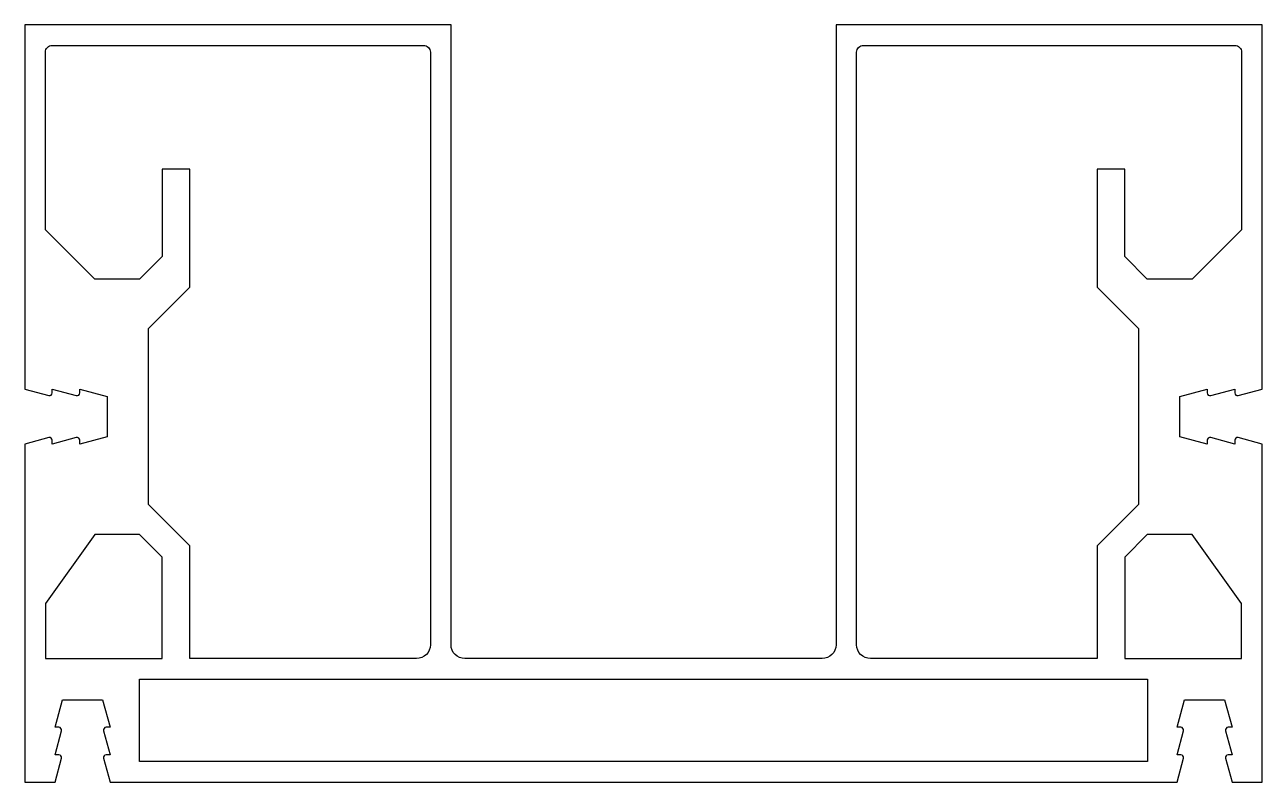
# Model space of a CAD drawing. Extents: x 106.3 to 196.3, y 190.8 to 245.9.
import ezdxf

# ---------------------------------------------------------------- set-up
doc = ezdxf.new("R2010")
doc.units = 0
doc.layers.get('0').update_dxf_attribs({"linetype": 'CONTINUOUS'})

msp = doc.modelspace()

# ---------------------------------------------------------------- linework, layer by layer
for points in [[(111.998, 192.553), (112.467, 190.805), (151.267, 190.805), (190.067, 190.805), (190.535, 192.553, 0.493145), (190.342, 192.805), (190.067, 192.805), (190.535, 194.553, 0.493145), (190.342, 194.805), (190.067, 194.805), (190.603, 196.805), (193.531, 196.805), (194.067, 194.805), (193.791, 194.805, 0.493145), (193.598, 194.553), (194.067, 192.805), (193.791, 192.805, 0.493145), (193.598, 192.553), (194.067, 190.805), (196.267, 190.805), (196.267, 215.405), (194.518, 215.873, 0.493145), (194.267, 215.68), (194.267, 215.405), (192.518, 215.873, 0.493145), (192.267, 215.68), (192.267, 215.405), (190.267, 215.941), (190.267, 218.869), (192.267, 219.405), (192.267, 219.129, 0.493145), (192.518, 218.936), (194.267, 219.405), (194.267, 219.129, 0.493145), (194.518, 218.936), (196.267, 219.405), (196.267, 245.905), (165.267, 245.905), (165.267, 200.805, -0.414214), (164.267, 199.805), (151.267, 199.805), (138.267, 199.805, -0.414214), (137.267, 200.805), (137.267, 245.905), (106.267, 245.905), (106.267, 219.405), (108.015, 218.936, 0.493145), (108.267, 219.129), (108.267, 219.405), (110.015, 218.936, 0.493145), (110.267, 219.129), (110.267, 219.405), (112.267, 218.869), (112.267, 215.941), (110.267, 215.405), (110.267, 215.68, 0.493145), (110.015, 215.873), (108.267, 215.405), (108.267, 215.68, 0.493145), (108.015, 215.873), (106.267, 215.405), (106.267, 190.805), (108.467, 190.805), (108.935, 192.553, 0.493145), (108.742, 192.805), (108.467, 192.805), (108.935, 194.553, 0.493145), (108.742, 194.805), (108.467, 194.805), (109.003, 196.805), (111.931, 196.805), (112.467, 194.805), (112.191, 194.805, 0.493145), (111.998, 194.553), (112.467, 192.805), (112.191, 192.805, 0.493145)], [(116.267, 235.405), (116.267, 229.047), (114.624, 227.405), (111.352, 227.405), (107.767, 230.991), (107.767, 243.905, -0.414214), (108.267, 244.405), (135.267, 244.405, -0.414214), (135.767, 243.905), (135.767, 200.805, -0.414214), (134.767, 199.805), (118.267, 199.805), (118.267, 208.005), (115.267, 211.005), (115.267, 223.805), (118.267, 226.805), (118.267, 235.405)], [(194.267, 244.405, -0.414214), (194.767, 243.905), (194.767, 230.991), (191.181, 227.405), (187.909, 227.405), (186.267, 229.047), (186.267, 235.405), (184.267, 235.405), (184.267, 226.805), (187.267, 223.805), (187.267, 211.005), (184.267, 208.005), (184.267, 199.805), (167.767, 199.805, -0.414214), (166.767, 200.805), (166.767, 243.905, -0.414214), (167.267, 244.405)]]:
    msp.add_lwpolyline(points, format="xyb", close=True)
for points in [[(116.267, 199.805), (116.267, 207.176), (114.624, 208.819), (111.352, 208.819), (107.767, 203.819), (107.767, 199.805)], [(191.181, 208.819), (187.909, 208.819), (186.267, 207.176), (186.267, 199.805), (194.767, 199.805), (194.767, 203.819)], [(114.617, 192.305), (114.617, 198.305), (151.267, 198.305), (187.917, 198.305), (187.917, 192.305), (151.267, 192.305)]]:
    msp.add_lwpolyline(points, close=True)

doc.saveas('drawing.dxf')
